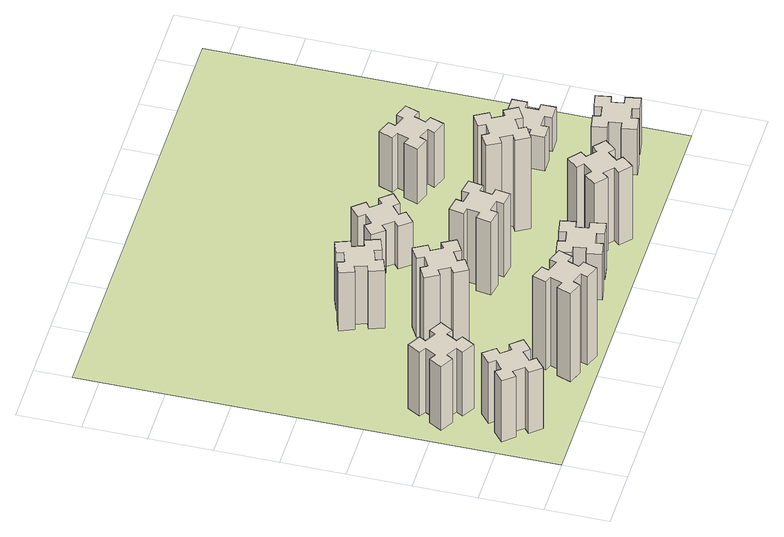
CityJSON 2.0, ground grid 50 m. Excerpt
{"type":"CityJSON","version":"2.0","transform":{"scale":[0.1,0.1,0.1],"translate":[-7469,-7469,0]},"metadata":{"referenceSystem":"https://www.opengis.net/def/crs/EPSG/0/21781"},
"CityObjects":{
"building1":{"type":"Building","attributes":{"class":"1000","function":"1000","usage":"1000","yearOfConstruction":2016,"roofType":"1000","measuredHeight":60,"storeysAboveGround":30,"storeysBelowGround":0},"geometry":[{"type":"Solid","lod":"1","boundaries":[[[[0,1,2,3,4,5,6,7,8,9,10,11,12,13,14,15,16,17,18,19]],[[17,16,20,21]],[[16,15,22,20]],[[15,14,23,22]],[[14,13,24,23]],[[13,12,25,24]],[[12,11,26,25]],[[11,10,27,26]],[[10,9,28,27]],[[9,8,29,28]],[[8,7,30,29]],[[7,6,31,30]],[[6,5,32,31]],[[5,4,33,32]],[[4,3,34,33]],[[3,2,35,34]],[[2,1,36,35]],[[1,0,37,36]],[[0,19,38,37]],[[19,18,39,38]],[[18,17,21,39]],[[24,25,26,27,28,29,30,31,32,33,34,35,36,37,38,39,21,20,22,23]]]]}]},
"building2":{"type":"Building","attributes":{"class":"1000","function":"1000","usage":"1000","yearOfConstruction":2016,"roofType":"1000","measuredHeight":63,"storeysAboveGround":30,"storeysBelowGround":0},"geometry":[{"type":"Solid","lod":"1","boundaries":[[[[40,41,42,43,44,45,46,47,48,49,50,51,52,53,54,55,56,57,58,59]],[[57,56,60,61]],[[56,55,62,60]],[[55,54,63,62]],[[54,53,64,63]],[[53,52,65,64]],[[52,51,66,65]],[[51,50,67,66]],[[50,49,68,67]],[[49,48,69,68]],[[48,47,70,69]],[[47,46,71,70]],[[46,45,72,71]],[[45,44,73,72]],[[44,43,74,73]],[[43,42,75,74]],[[42,41,76,75]],[[41,40,77,76]],[[40,59,78,77]],[[59,58,79,78]],[[58,57,61,79]],[[64,65,66,67,68,69,70,71,72,73,74,75,76,77,78,79,61,60,62,63]]]]}]},
"building3":{"type":"Building","attributes":{"class":"1000","function":"1000","usage":"1000","yearOfConstruction":2016,"roofType":"1000","measuredHeight":87,"storeysAboveGround":30,"storeysBelowGround":0},"geometry":[{"type":"Solid","lod":"1","boundaries":[[[[80,81,82,83,84,85,86,87,88,89,90,91,92,93,94,95,96,97,98,99]],[[97,96,100,101]],[[96,95,102,100]],[[95,94,103,102]],[[94,93,104,103]],[[93,92,105,104]],[[92,91,106,105]],[[91,90,107,106]],[[90,89,108,107]],[[89,88,109,108]],[[88,87,110,109]],[[87,86,111,110]],[[86,85,112,111]],[[85,84,113,112]],[[84,83,114,113]],[[83,82,115,114]],[[82,81,116,115]],[[81,80,117,116]],[[80,99,118,117]],[[99,98,119,118]],[[98,97,101,119]],[[104,105,106,107,108,109,110,111,112,113,114,115,116,117,118,119,101,100,102,103]]]]}]},
"building4":{"type":"Building","attributes":{"class":"1000","function":"1000","usage":"1000","yearOfConstruction":2016,"roofType":"1000","measuredHeight":78,"storeysAboveGround":30,"storeysBelowGround":0},"geometry":[{"type":"Solid","lod":"1","boundaries":[[[[120,121,122,123,124,125,126,127,128,129,130,131,132,133,134,135,136,137,138,139]],[[137,136,140,141]],[[136,135,142,140]],[[135,134,143,142]],[[134,133,144,143]],[[133,132,145,144]],[[132,131,146,145]],[[131,130,147,146]],[[130,129,148,147]],[[129,128,149,148]],[[128,127,150,149]],[[127,126,151,150]],[[126,125,152,151]],[[125,124,153,152]],[[124,123,154,153]],[[123,122,155,154]],[[122,121,156,155]],[[121,120,157,156]],[[120,139,158,157]],[[139,138,159,158]],[[138,137,141,159]],[[144,145,146,147,148,149,150,151,152,153,154,155,156,157,158,159,141,140,142,143]]]]}]},
"building5":{"type":"Building","attributes":{"class":"1000","function":"1000","usage":"1000","yearOfConstruction":2016,"roofType":"1000","measuredHeight":57,"storeysAboveGround":30,"storeysBelowGround":0},"geometry":[{"type":"Solid","lod":"1","boundaries":[[[[160,161,162,163,164,165,166,167,168,169,170,171,172,173,174,175,176,177,178,179]],[[177,176,180,181]],[[176,175,182,180]],[[175,174,183,182]],[[174,173,184,183]],[[173,172,185,184]],[[172,171,186,185]],[[171,170,187,186]],[[170,169,188,187]],[[169,168,189,188]],[[168,167,190,189]],[[167,166,191,190]],[[166,165,192,191]],[[165,164,193,192]],[[164,163,194,193]],[[163,162,195,194]],[[162,161,196,195]],[[161,160,197,196]],[[160,179,198,197]],[[179,178,199,198]],[[178,177,181,199]],[[184,185,186,187,188,189,190,191,192,193,194,195,196,197,198,199,181,180,182,183]]]]}]},
"building6":{"type":"Building","attributes":{"class":"1000","function":"1000","usage":"1000","yearOfConstruction":2016,"roofType":"1000","measuredHeight":45,"storeysAboveGround":30,"storeysBelowGround":0},"geometry":[{"type":"Solid","lod":"1","boundaries":[[[[200,201,202,203,204,205,206,207,208,209,210,211,212,213,214,215,216,217,218,219]],[[217,216,220,221]],[[216,215,222,220]],[[215,214,223,222]],[[214,213,224,223]],[[213,212,225,224]],[[212,211,226,225]],[[211,210,227,226]],[[210,209,228,227]],[[209,208,229,228]],[[208,207,230,229]],[[207,206,231,230]],[[206,205,232,231]],[[205,204,233,232]],[[204,203,234,233]],[[203,202,235,234]],[[202,201,236,235]],[[201,200,237,236]],[[200,219,238,237]],[[219,218,239,238]],[[218,217,221,239]],[[224,225,226,227,228,229,230,231,232,233,234,235,236,237,238,239,221,220,222,223]]]]}]},
"building7":{"type":"Building","attributes":{"class":"1000","function":"1000","usage":"1000","yearOfConstruction":2016,"roofType":"1000","measuredHeight":72,"storeysAboveGround":30,"storeysBelowGround":0},"geometry":[{"type":"Solid","lod":"1","boundaries":[[[[240,241,242,243,244,245,246,247,248,249,250,251,252,253,254,255,256,257,258,259]],[[257,256,260,261]],[[256,255,262,260]],[[255,254,263,262]],[[254,253,264,263]],[[253,252,265,264]],[[252,251,266,265]],[[251,250,267,266]],[[250,249,268,267]],[[249,248,269,268]],[[248,247,270,269]],[[247,246,271,270]],[[246,245,272,271]],[[245,244,273,272]],[[244,243,274,273]],[[243,242,275,274]],[[242,241,276,275]],[[241,240,277,276]],[[240,259,278,277]],[[259,258,279,278]],[[258,257,261,279]],[[264,265,266,267,268,269,270,271,272,273,274,275,276,277,278,279,261,260,262,263]]]]}]},
"building8":{"type":"Building","attributes":{"class":"1000","function":"1000","usage":"1000","yearOfConstruction":2016,"roofType":"1000","measuredHeight":42,"storeysAboveGround":30,"storeysBelowGround":0},"geometry":[{"type":"Solid","lod":"1","boundaries":[[[[280,281,282,283,284,285,286,287,288,289,290,291,292,293,294,295,296,297,298,299]],[[297,296,300,301]],[[296,295,302,300]],[[295,294,303,302]],[[294,293,304,303]],[[293,292,305,304]],[[292,291,306,305]],[[291,290,307,306]],[[290,289,308,307]],[[289,288,309,308]],[[288,287,310,309]],[[287,286,311,310]],[[286,285,312,311]],[[285,284,313,312]],[[284,283,314,313]],[[283,282,315,314]],[[282,281,316,315]],[[281,280,317,316]],[[280,299,318,317]],[[299,298,319,318]],[[298,297,301,319]],[[304,305,306,307,308,309,310,311,312,313,314,315,316,317,318,319,301,300,302,303]]]]}]},
"building9":{"type":"Building","attributes":{"class":"1000","function":"1000","usage":"1000","yearOfConstruction":2016,"roofType":"1000","measuredHeight":72,"storeysAboveGround":30,"storeysBelowGround":0},"geometry":[{"type":"Solid","lod":"1","boundaries":[[[[320,321,322,323,324,325,326,327,328,329,330,331,332,333,334,335,336,337,338,339]],[[337,336,340,341]],[[336,335,342,340]],[[335,334,343,342]],[[334,333,344,343]],[[333,332,345,344]],[[332,331,346,345]],[[331,330,347,346]],[[330,329,348,347]],[[329,328,349,348]],[[328,327,350,349]],[[327,326,351,350]],[[326,325,352,351]],[[325,324,353,352]],[[324,323,354,353]],[[323,322,355,354]],[[322,321,356,355]],[[321,320,357,356]],[[320,339,358,357]],[[339,338,359,358]],[[338,337,341,359]],[[344,345,346,347,348,349,350,351,352,353,354,355,356,357,358,359,341,340,342,343]]]]}]},
"building10":{"type":"Building","attributes":{"class":"1000","function":"1000","usage":"1000","yearOfConstruction":2016,"roofType":"1000","measuredHeight":90,"storeysAboveGround":30,"storeysBelowGround":0},"geometry":[{"type":"Solid","lod":"1","boundaries":[[[[360,361,362,363,364,365,366,367,368,369,370,371,372,373,374,375,376,377,378,379]],[[377,376,380,381]],[[376,375,382,380]],[[375,374,383,382]],[[374,373,384,383]],[[373,372,385,384]],[[372,371,386,385]],[[371,370,387,386]],[[370,369,388,387]],[[369,368,389,388]],[[368,367,390,389]],[[367,366,391,390]],[[366,365,392,391]],[[365,364,393,392]],[[364,363,394,393]],[[363,362,395,394]],[[362,361,396,395]],[[361,360,397,396]],[[360,379,398,397]],[[379,378,399,398]],[[378,377,381,399]],[[384,385,386,387,388,389,390,391,392,393,394,395,396,397,398,399,381,380,382,383]]]]}]},
"building11":{"type":"Building","attributes":{"class":"1000","function":"1000","usage":"1000","yearOfConstruction":2016,"roofType":"1000","measuredHeight":54,"storeysAboveGround":30,"storeysBelowGround":0},"geometry":[{"type":"Solid","lod":"1","boundaries":[[[[400,401,402,403,404,405,406,407,408,409,410,411,412,413,414,415,416,417,418,419]],[[417,416,420,421]],[[416,415,422,420]],[[415,414,423,422]],[[414,413,424,423]],[[413,412,425,424]],[[412,411,426,425]],[[411,410,427,426]],[[410,409,428,427]],[[409,408,429,428]],[[408,407,430,429]],[[407,406,431,430]],[[406,405,432,431]],[[405,404,433,432]],[[404,403,434,433]],[[403,402,435,434]],[[402,401,436,435]],[[401,400,437,436]],[[400,419,438,437]],[[419,418,439,438]],[[418,417,421,439]],[[424,425,426,427,428,429,430,431,432,433,434,435,436,437,438,439,421,420,422,423]]]]}]},
"building12":{"type":"Building","attributes":{"class":"1000","function":"1000","usage":"1000","yearOfConstruction":2016,"roofType":"1000","measuredHeight":45,"storeysAboveGround":30,"storeysBelowGround":0},"geometry":[{"type":"Solid","lod":"1","boundaries":[[[[440,441,442,443,444,445,446,447,448,449,450,451,452,453,454,455,456,457,458,459]],[[457,456,460,461]],[[456,455,462,460]],[[455,454,463,462]],[[454,453,464,463]],[[453,452,465,464]],[[452,451,466,465]],[[451,450,467,466]],[[450,449,468,467]],[[449,448,469,468]],[[448,447,470,469]],[[447,446,471,470]],[[446,445,472,471]],[[445,444,473,472]],[[444,443,474,473]],[[443,442,475,474]],[[442,441,476,475]],[[441,440,477,476]],[[440,459,478,477]],[[459,458,479,478]],[[458,457,461,479]],[[464,465,466,467,468,469,470,471,472,473,474,475,476,477,478,479,461,460,462,463]]]]}]},
"building13":{"type":"Building","attributes":{"class":"1000","function":"1000","usage":"1000","yearOfConstruction":2016,"roofType":"1000","measuredHeight":33,"storeysAboveGround":30,"storeysBelowGround":0},"geometry":[{"type":"Solid","lod":"1","boundaries":[[[[480,481,482,483,484,485,486,487,488,489,490,491,492,493,494,495,496,497,498,499]],[[497,496,500,501]],[[496,495,502,500]],[[495,494,503,502]],[[494,493,504,503]],[[493,492,505,504]],[[492,491,506,505]],[[491,490,507,506]],[[490,489,508,507]],[[489,488,509,508]],[[488,487,510,509]],[[487,486,511,510]],[[486,485,512,511]],[[485,484,513,512]],[[484,483,514,513]],[[483,482,515,514]],[[482,481,516,515]],[[481,480,517,516]],[[480,499,518,517]],[[499,498,519,518]],[[498,497,501,519]],[[504,505,506,507,508,509,510,511,512,513,514,515,516,517,518,519,501,500,502,503]]]]}]},
"landuse1":{"type":"LandUse","attributes":{"name":"plot1","function":"1010"},"geometry":[{"type":"MultiSurface","lod":"1","boundaries":[[[520,521,522,523]]]}]}
},
"vertices":[
[259,443,0],[323,366,0],[277,328,0],[354,236,0],[446,313,0],[408,359,0],[484,423,0],[523,377,0],[615,454,0],[538,546,0],[492,508,0],[427,584,0],[473,623,0],[396,715,0],[304,638,0],[343,592,0],[266,527,0],[228,573,0],[136,496,0],[213,404,0],[266,527,600],[228,573,600],[343,592,600],[304,638,600],[396,715,600],[473,623,600],[427,584,600],[492,508,600],[538,546,600],[615,454,600],[523,377,600],[484,423,600],[408,359,600],[446,313,600],[354,236,600],[277,328,600],[323,366,600],[259,443,600],[213,404,600],[136,496,600],
[474,1086,0],[387,1136,0],[417,1188,0],[313,1248,0],[253,1144,0],[305,1114,0],[255,1027,0],[203,1057,0],[143,953,0],[247,893,0],[277,945,0],[364,895,0],[334,843,0],[438,783,0],[498,887,0],[446,917,0],[496,1004,0],[548,974,0],[608,1078,0],[504,1138,0],[496,1004,630],[548,974,630],[446,917,630],[498,887,630],[438,783,630],[334,843,630],[364,895,630],[277,945,630],[247,893,630],[143,953,630],[203,1057,630],[255,1027,630],[305,1114,630],[253,1144,630],[313,1248,630],[417,1188,630],[387,1136,630],[474,1086,630],[504,1138,630],[608,1078,630],
[1202,191,0],[1236,285,0],[1292,264,0],[1333,377,0],[1220,418,0],[1200,362,0],[1106,396,0],[1127,452,0],[1014,493,0],[973,380,0],[1029,360,0],[995,266,0],[939,287,0],[897,174,0],[1010,133,0],[1031,189,0],[1125,155,0],[1104,99,0],[1217,57,0],[1258,170,0],[1125,155,870],[1104,99,870],[1031,189,870],[1010,133,870],[897,174,870],[939,287,870],[995,266,870],[1029,360,870],[973,380,870],[1014,493,870],[1127,452,870],[1106,396,870],[1200,362,870],[1220,418,870],[1333,377,870],[1292,264,870],[1236,285,870],[1202,191,870],[1258,170,870],[1217,57,870],
[1236,1227,0],[1186,1314,0],[1238,1344,0],[1178,1448,0],[1074,1388,0],[1104,1336,0],[1017,1286,0],[987,1338,0],[883,1278,0],[943,1174,0],[995,1204,0],[1045,1117,0],[993,1087,0],[1053,983,0],[1157,1043,0],[1127,1095,0],[1214,1145,0],[1244,1093,0],[1348,1153,0],[1288,1257,0],[1214,1145,780],[1244,1093,780],[1127,1095,780],[1157,1043,780],[1053,983,780],[993,1087,780],[1045,1117,780],[995,1204,780],[943,1174,780],[883,1278,780],[987,1338,780],[1017,1286,780],[1104,1336,780],[1074,1388,780],[1178,1448,780],[1238,1344,780],[1186,1314,780],[1236,1227,780],[1288,1257,780],[1348,1153,780],
[1336,1846,0],[1302,1940,0],[1358,1960,0],[1317,2073,0],[1204,2032,0],[1225,1976,0],[1131,1942,0],[1110,1998,0],[997,1957,0],[1039,1844,0],[1095,1865,0],[1129,1771,0],[1073,1750,0],[1114,1637,0],[1227,1679,0],[1206,1735,0],[1300,1769,0],[1320,1713,0],[1433,1754,0],[1392,1867,0],[1300,1769,570],[1320,1713,570],[1206,1735,570],[1227,1679,570],[1114,1637,570],[1073,1750,570],[1129,1771,570],[1095,1865,570],[1039,1844,570],[997,1957,570],[1110,1998,570],[1131,1942,570],[1225,1976,570],[1204,2032,570],[1317,2073,570],[1358,1960,570],[1302,1940,570],[1336,1846,570],[1392,1867,570],[1433,1754,570],
[1985,492,0],[1887,475,0],[1877,534,0],[1758,513,0],[1779,395,0],[1838,405,0],[1856,307,0],[1797,297,0],[1817,178,0],[1936,199,0],[1925,258,0],[2024,276,0],[2034,217,0],[2152,237,0],[2131,356,0],[2072,345,0],[2055,444,0],[2114,454,0],[2093,572,0],[1975,551,0],[2055,444,450],[2114,454,450],[2072,345,450],[2131,356,450],[2152,237,450],[2034,217,450],[2024,276,450],[1925,258,450],[1936,199,450],[1817,178,450],[1797,297,450],[1856,307,450],[1838,405,450],[1779,395,450],[1758,513,450],[1877,534,450],[1887,475,450],[1985,492,450],[1975,551,450],[2093,572,450],
[1924,1215,0],[1825,1232,0],[1836,1291,0],[1717,1312,0],[1697,1194,0],[1756,1184,0],[1738,1085,0],[1679,1096,0],[1658,977,0],[1777,957,0],[1787,1016,0],[1885,998,0],[1875,939,0],[1993,918,0],[2014,1037,0],[1955,1047,0],[1972,1145,0],[2031,1135,0],[2052,1253,0],[1934,1274,0],[1972,1145,720],[2031,1135,720],[1955,1047,720],[2014,1037,720],[1993,918,720],[1875,939,720],[1885,998,720],[1787,1016,720],[1777,957,720],[1658,977,720],[1679,1096,720],[1738,1085,720],[1756,1184,720],[1697,1194,720],[1717,1312,720],[1836,1291,720],[1825,1232,720],[1924,1215,720],[1934,1274,720],[2052,1253,720],
[1739,1823,0],[1803,1746,0],[1757,1708,0],[1834,1616,0],[1926,1693,0],[1888,1739,0],[1964,1803,0],[2003,1757,0],[2095,1834,0],[2018,1926,0],[1972,1888,0],[1907,1964,0],[1953,2003,0],[1876,2095,0],[1784,2018,0],[1823,1972,0],[1746,1907,0],[1708,1953,0],[1616,1876,0],[1693,1784,0],[1746,1907,420],[1708,1953,420],[1823,1972,420],[1784,2018,420],[1876,2095,420],[1953,2003,420],[1907,1964,420],[1972,1888,420],[2018,1926,420],[2095,1834,420],[2003,1757,420],[1964,1803,420],[1888,1739,420],[1926,1693,420],[1834,1616,420],[1757,1708,420],[1803,1746,420],[1739,1823,420],[1693,1784,420],[1616,1876,420],
[2443,484,0],[2379,408,0],[2333,446,0],[2256,354,0],[2348,277,0],[2386,323,0],[2463,259,0],[2424,213,0],[2516,136,0],[2593,228,0],[2547,266,0],[2612,343,0],[2658,304,0],[2735,396,0],[2643,473,0],[2604,427,0],[2528,492,0],[2566,538,0],[2474,615,0],[2397,523,0],[2528,492,720],[2566,538,720],[2604,427,720],[2643,473,720],[2735,396,720],[2658,304,720],[2612,343,720],[2547,266,720],[2593,228,720],[2516,136,720],[2424,213,720],[2463,259,720],[2386,323,720],[2348,277,720],[2256,354,720],[2333,446,720],[2379,408,720],[2443,484,720],[2397,523,720],[2474,615,720],
[2484,1236,0],[2397,1186,0],[2367,1238,0],[2263,1178,0],[2323,1074,0],[2375,1104,0],[2425,1017,0],[2373,987,0],[2433,883,0],[2537,943,0],[2507,995,0],[2594,1045,0],[2624,993,0],[2728,1053,0],[2668,1157,0],[2616,1127,0],[2566,1214,0],[2618,1244,0],[2558,1348,0],[2454,1288,0],[2566,1214,900],[2618,1244,900],[2616,1127,900],[2668,1157,900],[2728,1053,900],[2624,993,900],[2594,1045,900],[2507,995,900],[2537,943,900],[2433,883,900],[2373,987,900],[2425,1017,900],[2375,1104,900],[2323,1074,900],[2263,1178,900],[2367,1238,900],[2397,1186,900],[2484,1236,900],[2454,1288,900],[2558,1348,900],
[2611,1769,0],[2705,1735,0],[2684,1679,0],[2797,1637,0],[2838,1750,0],[2782,1771,0],[2816,1865,0],[2872,1844,0],[2913,1957,0],[2800,1998,0],[2780,1942,0],[2686,1976,0],[2707,2032,0],[2594,2073,0],[2553,1960,0],[2609,1940,0],[2575,1846,0],[2519,1867,0],[2477,1754,0],[2590,1713,0],[2575,1846,540],[2519,1867,540],[2609,1940,540],[2553,1960,540],[2594,2073,540],[2707,2032,540],[2686,1976,540],[2780,1942,540],[2800,1998,540],[2913,1957,540],[2872,1844,540],[2816,1865,540],[2782,1771,540],[2838,1750,540],[2797,1637,540],[2684,1679,540],[2705,1735,540],[2611,1769,540],[2590,1713,540],[2477,1754,540],
[3305,358,0],[3404,376,0],[3414,317,0],[3532,337,0],[3511,456,0],[3452,445,0],[3435,544,0],[3494,554,0],[3473,672,0],[3355,651,0],[3365,592,0],[3267,575,0],[3257,634,0],[3138,613,0],[3159,495,0],[3218,505,0],[3236,407,0],[3177,397,0],[3197,278,0],[3316,299,0],[3236,407,450],[3177,397,450],[3218,505,450],[3159,495,450],[3138,613,450],[3257,634,450],[3267,575,450],[3365,592,450],[3355,651,450],[3473,672,450],[3494,554,450],[3435,544,450],[3452,445,450],[3511,456,450],[3532,337,450],[3414,317,450],[3404,376,450],[3305,358,450],[3316,299,450],[3197,278,450],
[3185,1005,0],[3285,1005,0],[3285,945,0],[3405,945,0],[3405,1065,0],[3345,1065,0],[3345,1165,0],[3405,1165,0],[3405,1285,0],[3285,1285,0],[3285,1225,0],[3185,1225,0],[3185,1285,0],[3065,1285,0],[3065,1165,0],[3125,1165,0],[3125,1065,0],[3065,1065,0],[3065,945,0],[3185,945,0],[3125,1065,330],[3065,1065,330],[3125,1165,330],[3065,1165,330],[3065,1285,330],[3185,1285,330],[3185,1225,330],[3285,1225,330],[3285,1285,330],[3405,1285,330],[3405,1165,330],[3345,1165,330],[3345,1065,330],[3405,1065,330],[3405,945,330],[3285,945,330],[3285,1005,330],[3185,1005,330],[3185,945,330],[3065,945,330],
[5,3705,0],[3705,3705,0],[3705,5,0],[5,5,0]
]}
